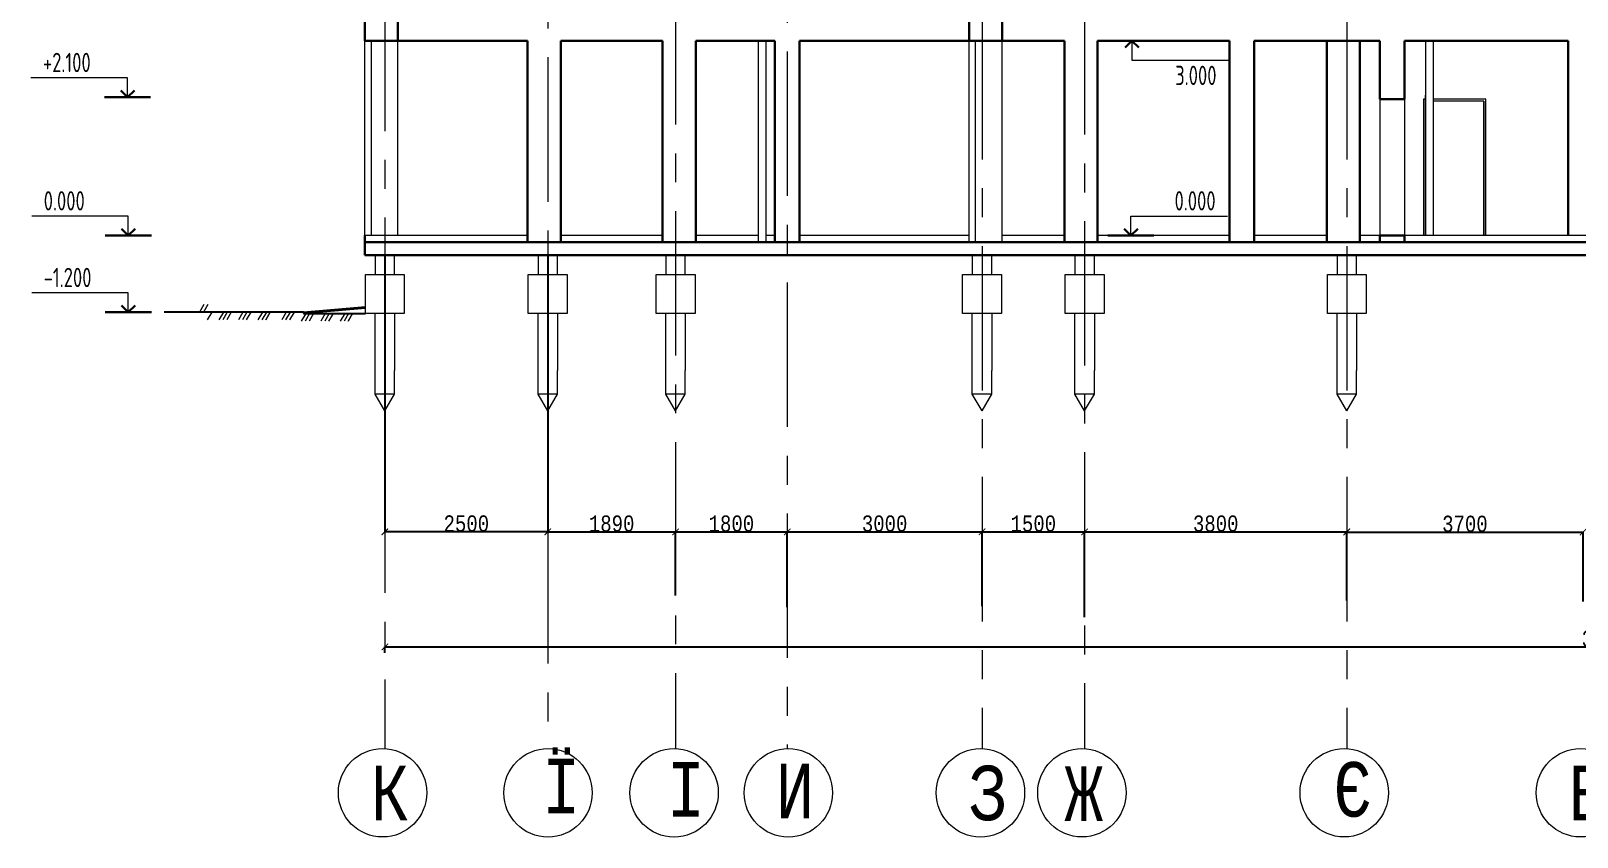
# Model space of a CAD drawing. Header units: millimetres. Extents: x -689206 to 4969298, y -1019800 to 703299.
# Drawn here: x 442306 to 466129, y -865115 to -852705 of the extents above; entities that cross this region are included whole.
import ezdxf

# ---------------------------------------------------------------- set-up
doc = ezdxf.new("R2010")
doc.units = ezdxf.units.MM
doc.linetypes.add('осеваяX2', pattern=[101.6, 63.5, -12.7, 12.7, -12.7])
doc.layers.add('РАЗМЕРЫ', color=7, linetype='Continuous', lineweight=9)
for name, color, linetype in [('разрез1-1', 7, 'Continuous'), ('разрез2-2', 7, 'Continuous'), ('сетка', 104, 'Continuous')]:
    doc.layers.add(name, color=color, linetype=linetype)
doc.styles.add('Аннотативный', font='isocteur.ttf', dxfattribs={"width": 0.7, "height": 250})
doc.dimstyles.new('Аннотативный', dxfattribs={"dimscale": 0, "dimtxt": 250, "dimasz": 100, "dimexe": 1.25, "dimexo": 0.625, "dimtad": 1, "dimdec": 0, "dimtxsty": 'Аннотативный', "dimblk": 'ARCHTICK', "dimcen": 2.5, "dimadec": 0, "dimazin": 0, "dimtfac": 1, "dimtdec": 0, "dimtmove": 0, "dimatfit": 3, "dimfxl": 1, "dimarcsym": 0})

# ---------------------------------------------------------------- blocks, each defined once
blk = doc.blocks.new('_ArchTick')
at = {"color": 0, "linetype": 'ByBlock', "const_width": 0.15}
blk.add_lwpolyline([(-0.5, -0.5), (0.5, 0.5)], dxfattribs=at)
blk = doc.blocks.new('*D4437')
at = {"layer": 'Defpoints', "color": 0, "lineweight": 5, "ltscale": 35, "transparency": 16777216}
for p in [(447760, -856155), (450270, -856155), (447760, -860416)]:
    blk.add_point(p, dxfattribs=at)
at = {"layer": 'РАЗМЕРЫ', "color": 0, "lineweight": -2, "ltscale": 35, "transparency": 16777216}
for p, q in [((447760, -856156), (447760, -860417)), ((450270, -856156), (450270, -860417)), ((450270, -860416), (447760, -860416))]:
    blk.add_line(p, q, dxfattribs=at)
at = {"layer": 'РАЗМЕРЫ', "color": 0, "lineweight": -2, "ltscale": 35, "transparency": 16777216, "xscale": 100, "yscale": 100, "zscale": 100, "rotation": 180}
blk.add_blockref('_ArchTick', (447760, -860416), dxfattribs=at)
at = {"layer": 'РАЗМЕРЫ', "color": 0, "lineweight": -2, "ltscale": 35, "transparency": 16777216, "xscale": 100, "yscale": 100, "zscale": 100}
blk.add_blockref('_ArchTick', (450270, -860416), dxfattribs=at)
at = {"layer": 'РАЗМЕРЫ', "color": 0, "lineweight": 5, "ltscale": 35, "transparency": 16777216, "insert": (449015, -860290), "char_height": 250, "width": 665, "attachment_point": 5, "style": 'Аннотативный'}
blk.add_mtext('2500', dxfattribs=at)
blk = doc.blocks.new('*D4438')
at = {"layer": 'Defpoints', "color": 0, "lineweight": 5, "ltscale": 35, "transparency": 16777216}
for p in [(450270, -860417), (452239, -860417), (452239, -861399)]:
    blk.add_point(p, dxfattribs=at)
at = {"layer": 'РАЗМЕРЫ', "color": 0, "lineweight": -2, "ltscale": 35, "transparency": 16777216}
for p, q in [((450270, -860416), (450270, -860416)), ((450270, -860417), (452239, -860417)), ((452239, -861398), (452239, -860416))]:
    blk.add_line(p, q, dxfattribs=at)
at = {"layer": 'РАЗМЕРЫ', "color": 0, "lineweight": -2, "ltscale": 35, "transparency": 16777216, "xscale": 100, "yscale": 100, "zscale": 100, "rotation": 180}
blk.add_blockref('_ArchTick', (450270, -860417), dxfattribs=at)
at = {"layer": 'РАЗМЕРЫ', "color": 0, "lineweight": -2, "ltscale": 35, "transparency": 16777216, "xscale": 100, "yscale": 100, "zscale": 100}
blk.add_blockref('_ArchTick', (452239, -860417), dxfattribs=at)
at = {"layer": 'РАЗМЕРЫ', "color": 0, "lineweight": 5, "ltscale": 35, "transparency": 16777216, "insert": (451254, -860291), "char_height": 250, "attachment_point": 5, "style": 'Аннотативный'}
blk.add_mtext('1890', dxfattribs=at)
blk = doc.blocks.new('*D4439')
at = {"layer": 'Defpoints', "color": 0, "lineweight": 5, "ltscale": 35, "transparency": 16777216}
for p in [(452239, -860417), (453960, -860417), (453960, -861576)]:
    blk.add_point(p, dxfattribs=at)
at = {"layer": 'РАЗМЕРЫ', "color": 0, "lineweight": -2, "ltscale": 35, "transparency": 16777216}
for p, q in [((452239, -860416), (452239, -860416)), ((452239, -860417), (453960, -860417)), ((453960, -861575), (453960, -860416))]:
    blk.add_line(p, q, dxfattribs=at)
at = {"layer": 'РАЗМЕРЫ', "color": 0, "lineweight": -2, "ltscale": 35, "transparency": 16777216, "xscale": 100, "yscale": 100, "zscale": 100, "rotation": 180}
blk.add_blockref('_ArchTick', (452239, -860417), dxfattribs=at)
at = {"layer": 'РАЗМЕРЫ', "color": 0, "lineweight": -2, "ltscale": 35, "transparency": 16777216, "xscale": 100, "yscale": 100, "zscale": 100}
blk.add_blockref('_ArchTick', (453960, -860417), dxfattribs=at)
at = {"layer": 'РАЗМЕРЫ', "color": 0, "lineweight": 5, "ltscale": 35, "transparency": 16777216, "insert": (453099, -860291), "char_height": 250, "attachment_point": 5, "style": 'Аннотативный'}
blk.add_mtext('1800', dxfattribs=at)
blk = doc.blocks.new('*D4440')
at = {"layer": 'Defpoints', "color": 0, "lineweight": 5, "ltscale": 35, "transparency": 16777216}
for p in [(453960, -860417), (456961, -860417), (456961, -861563)]:
    blk.add_point(p, dxfattribs=at)
at = {"layer": 'РАЗМЕРЫ', "color": 0, "lineweight": -2, "ltscale": 35, "transparency": 16777216}
for p, q in [((453960, -860416), (453960, -860416)), ((453960, -860417), (456961, -860417)), ((456961, -861563), (456961, -860416))]:
    blk.add_line(p, q, dxfattribs=at)
at = {"layer": 'РАЗМЕРЫ', "color": 0, "lineweight": -2, "ltscale": 35, "transparency": 16777216, "xscale": 100, "yscale": 100, "zscale": 100, "rotation": 180}
blk.add_blockref('_ArchTick', (453960, -860417), dxfattribs=at)
at = {"layer": 'РАЗМЕРЫ', "color": 0, "lineweight": -2, "ltscale": 35, "transparency": 16777216, "xscale": 100, "yscale": 100, "zscale": 100}
blk.add_blockref('_ArchTick', (456961, -860417), dxfattribs=at)
at = {"layer": 'РАЗМЕРЫ', "color": 0, "lineweight": 5, "ltscale": 35, "transparency": 16777216, "insert": (455460, -860291), "char_height": 250, "attachment_point": 5, "style": 'Аннотативный'}
blk.add_mtext('3000', dxfattribs=at)
blk = doc.blocks.new('*D4441')
at = {"layer": 'Defpoints', "color": 0, "lineweight": 5, "ltscale": 35, "transparency": 16777216}
for p in [(456961, -860417), (458541, -860417), (458541, -861732)]:
    blk.add_point(p, dxfattribs=at)
at = {"layer": 'РАЗМЕРЫ', "color": 0, "lineweight": -2, "ltscale": 35, "transparency": 16777216}
for p, q in [((456961, -860416), (456961, -860416)), ((456961, -860417), (458541, -860417)), ((458541, -861731), (458541, -860416))]:
    blk.add_line(p, q, dxfattribs=at)
at = {"layer": 'РАЗМЕРЫ', "color": 0, "lineweight": -2, "ltscale": 35, "transparency": 16777216, "xscale": 100, "yscale": 100, "zscale": 100, "rotation": 180}
blk.add_blockref('_ArchTick', (456961, -860417), dxfattribs=at)
at = {"layer": 'РАЗМЕРЫ', "color": 0, "lineweight": -2, "ltscale": 35, "transparency": 16777216, "xscale": 100, "yscale": 100, "zscale": 100}
blk.add_blockref('_ArchTick', (458541, -860417), dxfattribs=at)
at = {"layer": 'РАЗМЕРЫ', "color": 0, "lineweight": 5, "ltscale": 35, "transparency": 16777216, "insert": (457751, -860291), "char_height": 250, "attachment_point": 5, "style": 'Аннотативный'}
blk.add_mtext('1500', dxfattribs=at)
blk = doc.blocks.new('*D4442')
at = {"layer": 'Defpoints', "color": 0, "lineweight": 5, "ltscale": 35, "transparency": 16777216}
for p in [(458541, -860417), (462581, -860417), (462581, -861475)]:
    blk.add_point(p, dxfattribs=at)
at = {"layer": 'РАЗМЕРЫ', "color": 0, "lineweight": -2, "ltscale": 35, "transparency": 16777216}
for p, q in [((458541, -860416), (458541, -860416)), ((458541, -860417), (462581, -860417)), ((462581, -861474), (462581, -860416))]:
    blk.add_line(p, q, dxfattribs=at)
at = {"layer": 'РАЗМЕРЫ', "color": 0, "lineweight": -2, "ltscale": 35, "transparency": 16777216, "xscale": 100, "yscale": 100, "zscale": 100, "rotation": 180}
blk.add_blockref('_ArchTick', (458541, -860417), dxfattribs=at)
at = {"layer": 'РАЗМЕРЫ', "color": 0, "lineweight": -2, "ltscale": 35, "transparency": 16777216, "xscale": 100, "yscale": 100, "zscale": 100}
blk.add_blockref('_ArchTick', (462581, -860417), dxfattribs=at)
at = {"layer": 'РАЗМЕРЫ', "color": 0, "lineweight": 5, "ltscale": 35, "transparency": 16777216, "insert": (460561, -860291), "char_height": 250, "attachment_point": 5, "style": 'Аннотативный'}
blk.add_mtext('3800', dxfattribs=at)
blk = doc.blocks.new('*D4443')
at = {"layer": 'Defpoints', "color": 0, "lineweight": 5, "ltscale": 35, "transparency": 16777216}
for p in [(462581, -860417), (466222, -860421), (466222, -861490)]:
    blk.add_point(p, dxfattribs=at)
at = {"layer": 'РАЗМЕРЫ', "color": 0, "lineweight": -2, "ltscale": 35, "transparency": 16777216}
for p, q in [((462581, -860418), (462581, -860422)), ((462581, -860421), (466222, -860421)), ((466222, -861489), (466222, -860420))]:
    blk.add_line(p, q, dxfattribs=at)
at = {"layer": 'РАЗМЕРЫ', "color": 0, "lineweight": -2, "ltscale": 35, "transparency": 16777216, "xscale": 100, "yscale": 100, "zscale": 100, "rotation": 180}
blk.add_blockref('_ArchTick', (462581, -860421), dxfattribs=at)
at = {"layer": 'РАЗМЕРЫ', "color": 0, "lineweight": -2, "ltscale": 35, "transparency": 16777216, "xscale": 100, "yscale": 100, "zscale": 100}
blk.add_blockref('_ArchTick', (466222, -860421), dxfattribs=at)
at = {"layer": 'РАЗМЕРЫ', "color": 0, "lineweight": 5, "ltscale": 35, "transparency": 16777216, "insert": (464401, -860295), "char_height": 250, "attachment_point": 5, "style": 'Аннотативный'}
blk.add_mtext('3700', dxfattribs=at)
blk = doc.blocks.new('*D4448')
at = {"layer": 'Defpoints', "color": 0, "lineweight": 5, "ltscale": 35, "transparency": 16777216}
for p in [(447760, -862190), (447760, -862280), (485519, -862190)]:
    blk.add_point(p, dxfattribs=at)
at = {"layer": 'РАЗМЕРЫ', "color": 0, "lineweight": -2, "ltscale": 35, "transparency": 16777216}
for p, q in [((447760, -862280), (447760, -862188)), ((485519, -862190), (447760, -862190)), ((485519, -862189), (485519, -862188))]:
    blk.add_line(p, q, dxfattribs=at)
at = {"layer": 'РАЗМЕРЫ', "color": 0, "lineweight": -2, "ltscale": 35, "transparency": 16777216, "xscale": 100, "yscale": 100, "zscale": 100, "rotation": 180}
blk.add_blockref('_ArchTick', (447760, -862190), dxfattribs=at)
at = {"layer": 'РАЗМЕРЫ', "color": 0, "lineweight": -2, "ltscale": 35, "transparency": 16777216, "xscale": 100, "yscale": 100, "zscale": 100}
blk.add_blockref('_ArchTick', (485519, -862190), dxfattribs=at)
at = {"layer": 'РАЗМЕРЫ', "color": 0, "lineweight": 5, "ltscale": 35, "transparency": 16777216, "insert": (466639, -862064), "char_height": 250, "attachment_point": 5, "style": 'Аннотативный'}
blk.add_mtext('37700', dxfattribs=at)

msp = doc.modelspace()

# ---------------------------------------------------------------- linework, layer by layer
at = {"layer": 'РАЗМЕРЫ', "linetype": 'осеваяX2', "lineweight": 5, "ltscale": 35}
for p, q in [((456961.3, -834680.4), (456961.3, -863754)), ((462581.3, -834680.4), (462581.3, -863754)), ((458541.3, -837855.4), (458541.3, -863754)), ((447759.7, -841355.4), (447759.7, -863754)), ((452239.3, -841255.4), (452239.3, -863754)), ((453959.7, -842355.4), (453959.7, -863754)), ((450269.7, -849555.4), (450269.7, -863754))]:
    msp.add_line(p, q, dxfattribs=at)
at = {"layer": 'РАЗМЕРЫ', "lineweight": 30, "ltscale": 35}
for p, q in [((447451.7, -852355.4), (447451.7, -852855.4)), ((456761.3, -852355.4), (456761.3, -852855.4)), ((447959.7, -852855.4), (447959.7, -852555.4)), ((457271.3, -852855.4), (457271.3, -852555.4)), ((447959.7, -852855.4), (447451.7, -852855.4)), ((447959.7, -852855.4), (449959.7, -852855.4)), ((449959.7, -852855.4), (449959.7, -855955.4)), ((450469.7, -852855.4), (452039.3, -852855.4)), ((450469.7, -852855.4), (450469.7, -855955.4)), ((452039.3, -852855.4), (452039.3, -855955.4)), ((452548.8, -852855.4), (452548.7, -855955.4)), ((452548.8, -852855.4), (453769.7, -852855.4)), ((453769.7, -852855.4), (453769.7, -855955.4)), ((454149.7, -852855.4), (456761.3, -852855.4)), ((454149.7, -852855.4), (454149.7, -855955.4)), ((457271.3, -852855.4), (456761.3, -852855.4)), ((457271.3, -852855.4), (458231.3, -852855.4)), ((458231.3, -852855.4), (458231.3, -855955.4)), ((458741.3, -852855.4), (458741.3, -855955.4)), ((458741.3, -852855.4), (460771.3, -852855.4)), ((460771.3, -852855.4), (460771.3, -855955.4)), ((461151.3, -852855.4), (461151.3, -855955.4)), ((461151.3, -852855.4), (463092.2, -852855.4)), ((462271.3, -852855.4), (462271.3, -855955.4)), ((462781.3, -852855.4), (462781.3, -855955.4)), ((463092.2, -852855.4), (463092.2, -853755.4)), ((463472.2, -852855.4), (465991.7, -852855.4)), ((463472.2, -853755.4), (463472.2, -852855.4)), ((465991.7, -852855.4), (465991.7, -855855.4)), ((463092.2, -853755.4), (463472.2, -853755.4)), ((447451.7, -855855.4), (447451.7, -856155.4)), ((463092.2, -855855.4), (463472.2, -855855.4)), ((463092.2, -855855.4), (463092.2, -855917.1)), ((463092.2, -855917.1), (463092.2, -855955.4)), ((463472.2, -855855.4), (463472.2, -855955.4)), ((485773.8, -855955.4), (447451.7, -855955.4)), ((447451.7, -856155.4), (485773.8, -856155.4))]:
    msp.add_line(p, q, dxfattribs=at)
at = {"layer": 'РАЗМЕРЫ', "lineweight": 5, "ltscale": 35}
for p, q in [((447451.7, -855855.4), (447451.7, -852855.4)), ((447551.7, -855855.4), (447551.7, -852855.4)), ((447959.7, -855855.4), (447959.7, -852855.4)), ((456761.3, -855955.4), (456761.3, -852855.4)), ((456861.3, -855955.4), (456861.3, -852855.4)), ((457271.3, -855955.4), (457271.3, -852855.4)), ((463761.7, -853755.4), (463761.7, -855855.4)), ((463791.7, -853755.4), (463761.7, -853755.4)), ((463791.7, -855855.4), (463791.7, -853695.4)), ((464721.7, -853755.4), (463911.7, -853755.4)), ((464691.7, -853785.4), (463911.7, -853785.4)), ((464691.7, -853785.4), (464691.7, -855855.4)), ((464691.7, -855855.4), (464691.7, -853785.4)), ((464721.7, -855855.4), (464721.7, -853755.4)), ((463911.7, -855855.4), (463791.7, -855855.4))]:
    msp.add_line(p, q, dxfattribs=at)
at = {"layer": 'РАЗМЕРЫ', "lineweight": 15, "ltscale": 35}
for p, q in [((453511.6, -852855.4), (453511.6, -855955.4)), ((453631.6, -852855.4), (453631.6, -855955.4)), ((463092.2, -853755.4), (463092.2, -855855.4)), ((463472.2, -853755.4), (463472.2, -855855.4)), ((463791.7, -853725.4), (463791.7, -855855.4)), ((449959.7, -855855.4), (447451.7, -855855.4)), ((452039.3, -855855.4), (450469.7, -855855.4)), ((453511.6, -855855.4), (452548.7, -855855.4)), ((453769.7, -855855.4), (453631.6, -855855.4)), ((456761.3, -855855.4), (454149.7, -855855.4)), ((458231.3, -855855.4), (457271.3, -855855.4)), ((460771.3, -855855.4), (458741.3, -855855.4)), ((462271.3, -855855.4), (461151.3, -855855.4)), ((468451.7, -855855.4), (462781.3, -855855.4))]:
    msp.add_line(p, q, dxfattribs=at)
at = {"layer": 'РАЗМЕРЫ', "lineweight": 9, "ltscale": 35}
for p, q in [((463791.7, -852855.4), (463791.7, -855855.4)), ((463911.7, -852855.4), (463911.7, -855855.4))]:
    msp.add_line(p, q, dxfattribs=at)
at = {"layer": 'РАЗМЕРЫ', "lineweight": 18, "ltscale": 35}
for p, q in [((447609.7, -856155.4), (447609.7, -856455.4)), ((447909.7, -856455.4), (447909.7, -856155.4)), ((450119.7, -856155.4), (450119.7, -856455.4)), ((450419.7, -856455.4), (450419.7, -856155.4)), ((452089.3, -856155.4), (452089.3, -856455.4)), ((452389.3, -856455.4), (452389.3, -856155.4)), ((456811.3, -856155.4), (456811.3, -856455.4)), ((457111.3, -856455.4), (457111.3, -856155.4)), ((458391.3, -856155.4), (458391.3, -856455.4)), ((458691.3, -856455.4), (458691.3, -856155.4)), ((462431.3, -856155.4), (462431.3, -856455.4)), ((462731.3, -856455.4), (462731.3, -856155.4)), ((447459.7, -857055.4), (447459.7, -856455.4)), ((447459.7, -856455.4), (447609.7, -856455.4)), ((447609.7, -856455.4), (447759.7, -856455.4)), ((447759.7, -856455.4), (448059.7, -856455.4)), ((448059.7, -856455.4), (448059.7, -857055.4)), ((449969.7, -857055.4), (449969.7, -856455.4)), ((449969.7, -856455.4), (450119.7, -856455.4)), ((450119.7, -856455.4), (450269.7, -856455.4)), ((450269.7, -856455.4), (450569.7, -856455.4)), ((450569.7, -856455.4), (450569.7, -857055.4)), ((451939.3, -857055.4), (451939.3, -856455.4)), ((451939.3, -856455.4), (452089.3, -856455.4)), ((452089.3, -856455.4), (452239.3, -856455.4)), ((452239.3, -856455.4), (452539.3, -856455.4)), ((452539.3, -856455.4), (452539.3, -857055.4)), ((456661.3, -857055.4), (456661.3, -856455.4)), ((456661.3, -856455.4), (456811.3, -856455.4)), ((456811.3, -856455.4), (456961.3, -856455.4)), ((456961.3, -856455.4), (457261.3, -856455.4)), ((457261.3, -856455.4), (457261.3, -857055.4)), ((458241.3, -857055.4), (458241.3, -856455.4)), ((458241.3, -856455.4), (458391.3, -856455.4)), ((458391.3, -856455.4), (458541.3, -856455.4)), ((458541.3, -856455.4), (458841.3, -856455.4)), ((458841.3, -856455.4), (458841.3, -857055.4)), ((462281.3, -857055.4), (462281.3, -856455.4)), ((462281.3, -856455.4), (462431.3, -856455.4)), ((462431.3, -856455.4), (462581.3, -856455.4)), ((462581.3, -856455.4), (462881.3, -856455.4)), ((462881.3, -856455.4), (462881.3, -857055.4)), ((448059.7, -857055.4), (447459.7, -857055.4)), ((447609.7, -857922.2), (447609.7, -857055.4)), ((447909.7, -857055.4), (447909.7, -857934.2)), ((450569.7, -857055.4), (449969.7, -857055.4)), ((450119.7, -857922.2), (450119.7, -857055.4)), ((450419.7, -857055.4), (450419.7, -857934.2)), ((452539.3, -857055.4), (451939.3, -857055.4)), ((452089.3, -857922.2), (452089.3, -857055.4)), ((452389.3, -857055.4), (452389.3, -857934.2)), ((457261.3, -857055.4), (456661.3, -857055.4)), ((456811.3, -857922.2), (456811.3, -857055.4)), ((457111.3, -857055.4), (457111.3, -857934.2)), ((458841.3, -857055.4), (458241.3, -857055.4)), ((458391.3, -857922.2), (458391.3, -857055.4)), ((458691.3, -857055.4), (458691.3, -857934.2)), ((462881.3, -857055.4), (462281.3, -857055.4)), ((462431.3, -857922.2), (462431.3, -857055.4)), ((462731.3, -857055.4), (462731.3, -857934.2)), ((447609.7, -858295.6), (447609.7, -857922.2)), ((447909.7, -858295.6), (447909.7, -857934.2)), ((450119.7, -858295.6), (450119.7, -857922.2)), ((450419.7, -858295.6), (450419.7, -857934.2)), ((452089.3, -858295.6), (452089.3, -857922.2)), ((452389.3, -858295.6), (452389.3, -857934.2)), ((456811.3, -858295.6), (456811.3, -857922.2)), ((457111.3, -858295.6), (457111.3, -857934.2)), ((458391.3, -858295.6), (458391.3, -857922.2)), ((458691.3, -858295.6), (458691.3, -857934.2)), ((462431.3, -858295.6), (462431.3, -857922.2)), ((462731.3, -858295.6), (462731.3, -857934.2)), ((447759.7, -858555.4), (447609.7, -858295.6)), ((447909.7, -858295.6), (447609.7, -858295.6)), ((447759.7, -858555.4), (447909.7, -858295.6)), ((450269.7, -858555.4), (450119.7, -858295.6)), ((450419.7, -858295.6), (450119.7, -858295.6)), ((450269.7, -858555.4), (450419.7, -858295.6)), ((452239.3, -858555.4), (452089.3, -858295.6)), ((452389.3, -858295.6), (452089.3, -858295.6)), ((452239.3, -858555.4), (452389.3, -858295.6)), ((456961.3, -858555.4), (456811.3, -858295.6)), ((457111.3, -858295.6), (456811.3, -858295.6)), ((456961.3, -858555.4), (457111.3, -858295.6)), ((458541.3, -858555.4), (458391.3, -858295.6)), ((458691.3, -858295.6), (458391.3, -858295.6)), ((458541.3, -858555.4), (458691.3, -858295.6)), ((462581.3, -858555.4), (462431.3, -858295.6)), ((462731.3, -858295.6), (462431.3, -858295.6)), ((462581.3, -858555.4), (462731.3, -858295.6))]:
    msp.add_line(p, q, dxfattribs=at)
at = {"layer": 'разрез1-1', "lineweight": 30}
for p, q in [((459269.9, -852855.4), (459164.6, -852960.7)), ((459269.9, -852855.4), (459375.2, -852960.7)), ((443440.9, -853725.4), (444150, -853725.4)), ((443795.4, -853725.4), (443690.1, -853620.1)), ((443795.4, -853725.4), (443900.7, -853620.1)), ((443452.5, -855855.4), (444161.6, -855855.4)), ((443807, -855855.4), (443701.7, -855750.1)), ((443807, -855855.4), (443912.3, -855750.1)), ((459610.4, -855855.4), (458901.3, -855855.4)), ((459255.9, -855855.4), (459150.6, -855750.1)), ((459255.9, -855855.4), (459361.2, -855750.1)), ((443452.5, -857035.4), (444161.6, -857035.4)), ((443807, -857035.4), (443701.7, -856930.1)), ((443807, -857035.4), (443912.3, -856930.1))]:
    msp.add_line(p, q, dxfattribs=at)
at = {"layer": 'разрез1-1', "lineweight": 5}
for p, q in [((459269.9, -852855.4), (459269.9, -853153.2)), ((459269.9, -853153.2), (460759, -853153.2)), ((443795.4, -853427.6), (442306.3, -853427.6)), ((443795.4, -853725.4), (443795.4, -853427.6)), ((443807, -855557.6), (442317.9, -855557.6)), ((443807, -855855.4), (443807, -855557.6)), ((459255.9, -855855.4), (459255.9, -855557.6)), ((459255.9, -855557.6), (460745, -855557.6)), ((443807, -856737.6), (442317.9, -856737.6)), ((443807, -857035.4), (443807, -856737.6))]:
    msp.add_line(p, q, dxfattribs=at)
at = {"layer": 'разрез2-2'}
for p, q in [((446507, -857035.4), (444359.5, -857035.4)), ((446507, -857035.4), (446207, -857035.4)), ((446507, -857035.4), (447459.7, -856951.4)), ((447459.7, -856971.4), (446507, -857055.4)), ((446507, -857035.4), (446507, -857055.4)), ((446507, -857055.4), (447459.7, -857055.4))]:
    msp.add_line(p, q, dxfattribs=at)
at = {"layer": 'разрез2-2', "lineweight": 15}
for points in [[(444972, -856917.6), (444902.4, -857037)], [(445031.7, -856917.6), (444963.3, -857037)], [(445092.6, -857035.4), (445023, -857154.7)], [(445272.8, -857035.4), (445203.2, -857154.7)], [(445332.5, -857035.4), (445264.1, -857154.7)], [(445393.4, -857035.4), (445323.8, -857154.7)], [(445573.6, -857035.4), (445504, -857154.7)], [(445633.3, -857035.4), (445564.9, -857154.7)], [(445694.2, -857035.4), (445624.6, -857154.7)], [(445874.4, -857035.4), (445804.8, -857154.7)], [(445934.1, -857035.4), (445865.7, -857154.7)], [(446239.5, -857035.4), (446169.9, -857154.7)], [(446299.2, -857035.4), (446230.8, -857154.7)], [(446360.1, -857035.4), (446290.5, -857154.7)], [(446540.3, -857055.4), (446470.7, -857174.7)], [(446600, -857055.4), (446531.6, -857174.7)], [(446660.9, -857055.4), (446591.3, -857174.7)], [(446841.1, -857055.4), (446771.5, -857174.7)], [(446900.8, -857055.4), (446832.4, -857174.7)], [(446961.7, -857055.4), (446892.1, -857174.7)], [(447141.9, -857055.4), (447072.3, -857174.7)], [(447201.6, -857055.4), (447133.2, -857174.7)]]:
    msp.add_lwpolyline(points, dxfattribs=at)
for points in [[(445925.4, -857154.7), (445993.7, -857035.4)], [(447192.9, -857174.7), (447261.3, -857055.4)]]:
    msp.add_lwpolyline(points, close=True, dxfattribs=at)
at = {"layer": 'сетка', "lineweight": 5}
for centre in [(447724, -864433.8), (450273.1, -864434.7), (452216.6, -864434.4), (453976.9, -864434.5), (456936.8, -864434.3), (458499.7, -864433.5), (462541.1, -864433.6), (466182, -864433.6)]:
    msp.add_circle(centre, 680.7, dxfattribs=at)

# ---------------------------------------------------------------- texts
at = {"layer": 'РАЗМЕРЫ', "lineweight": 5, "ltscale": 35, "char_height": 841.3, "width": 7009.377, "attachment_point": 1, "style": 'Аннотативный'}
for s, insert in [('Ї', (450181.7, -863907.8)), ('К', (447540.1, -864015.6)), ('І', (452102.9, -863960)), ('И', (453783.1, -863986.3)), ('З', (456752.9, -864016.1)), ('Ж', (458232.1, -864027.3)), ('Є', (462376.5, -863960.1)), ('Е', (465998.1, -864015.4))]:
    msp.add_mtext(s, dxfattribs=dict(at, insert=insert))
at = {"layer": 'разрез1-1', "lineweight": 30, "char_height": 297.819, "width": 1508.774, "style": 'Аннотативный'}
for s, insert, attachment_point in [('{\\fISOCPEUR|b0|i0|c204|p34;+2.100\\fISOCPEUR|b0|i0|c0|p34; }', (442491.7, -853041.9), 1), ('{\\fISOCPEUR|b0|i0|c204|p34;3.000\\fISOCPEUR|b0|i0|c0|p34; }', (460573.6, -853538.8), 9), ('{\\fISOCPEUR|b0|i0|c204|p34;0.000\\fISOCPEUR|b0|i0|c0|p34; }', (442503.3, -855171.9), 1), ('{\\fISOCPEUR|b0|i0|c204|p34;0.000\\fISOCPEUR|b0|i0|c0|p34; }', (460559.6, -855171.9), 3), ('{\\fISOCPEUR|b0|i0|c204|p34;-1.200\\fISOCPEUR|b0|i0|c0|p34; }', (442503.3, -856351.9), 1)]:
    msp.add_mtext(s, dxfattribs=dict(at, insert=insert, attachment_point=attachment_point))

# ---------------------------------------------------------------- dimensions: what is measured, and where the dimension line sits
at = {"layer": 'РАЗМЕРЫ', "lineweight": 5, "ltscale": 35}
for base, p1, p2, text, picture, middle in [((447759.7, -860415.8), (450269.7, -856155.4), (447759.7, -856155.4), '2500', '*D4437', (449014.7, -860415.8)), ((466221.7, -860420.9), (462581.3, -860417.1), (466221.7, -861489.7), '3700', '*D4443', (464401.5, -860420.9))]:
    dim = msp.add_linear_dim(base=base, p1=p1, p2=p2, text=text, dimstyle='Аннотативный', dxfattribs=at)
    dim.commit()
    dim.dimension.update_dxf_attribs({"geometry": picture, "text_midpoint": middle, "dimtype": 160})
for base, p1, p2, text, picture, middle in [((452239.3, -860417.1), (450269.7, -860417.1), (452239.3, -861398.9), '1890', '*D4438', (451254.5, -860291.5)), ((453959.7, -860417.1), (452239.3, -860417.1), (453959.7, -861575.9), '1800', '*D4439', (453099.5, -860291.5)), ((456961.3, -860417.1), (453959.7, -860417.1), (456961.3, -861563.4), '3000', '*D4440', (455460.5, -860291.5)), ((458541.3, -860417.1), (456961.3, -860417.1), (458541.3, -861731.8), '1500', '*D4441', (457751.3, -860291.5)), ((462581.3, -860417.1), (458541.3, -860417.1), (462581.3, -861474.5), '3800', '*D4442', (460561.3, -860291.5)), ((447759.7, -862189.5), (485518.8, -862189.5), (447759.7, -862280.3), '37700', '*D4448', (466639.2, -862063.9))]:
    dim = msp.add_linear_dim(base=base, p1=p1, p2=p2, text=text, dimstyle='Аннотативный', dxfattribs=at)
    dim.commit()
    dim.dimension.update_dxf_attribs({"geometry": picture, "text_midpoint": middle})

doc.saveas('drawing.dxf')
